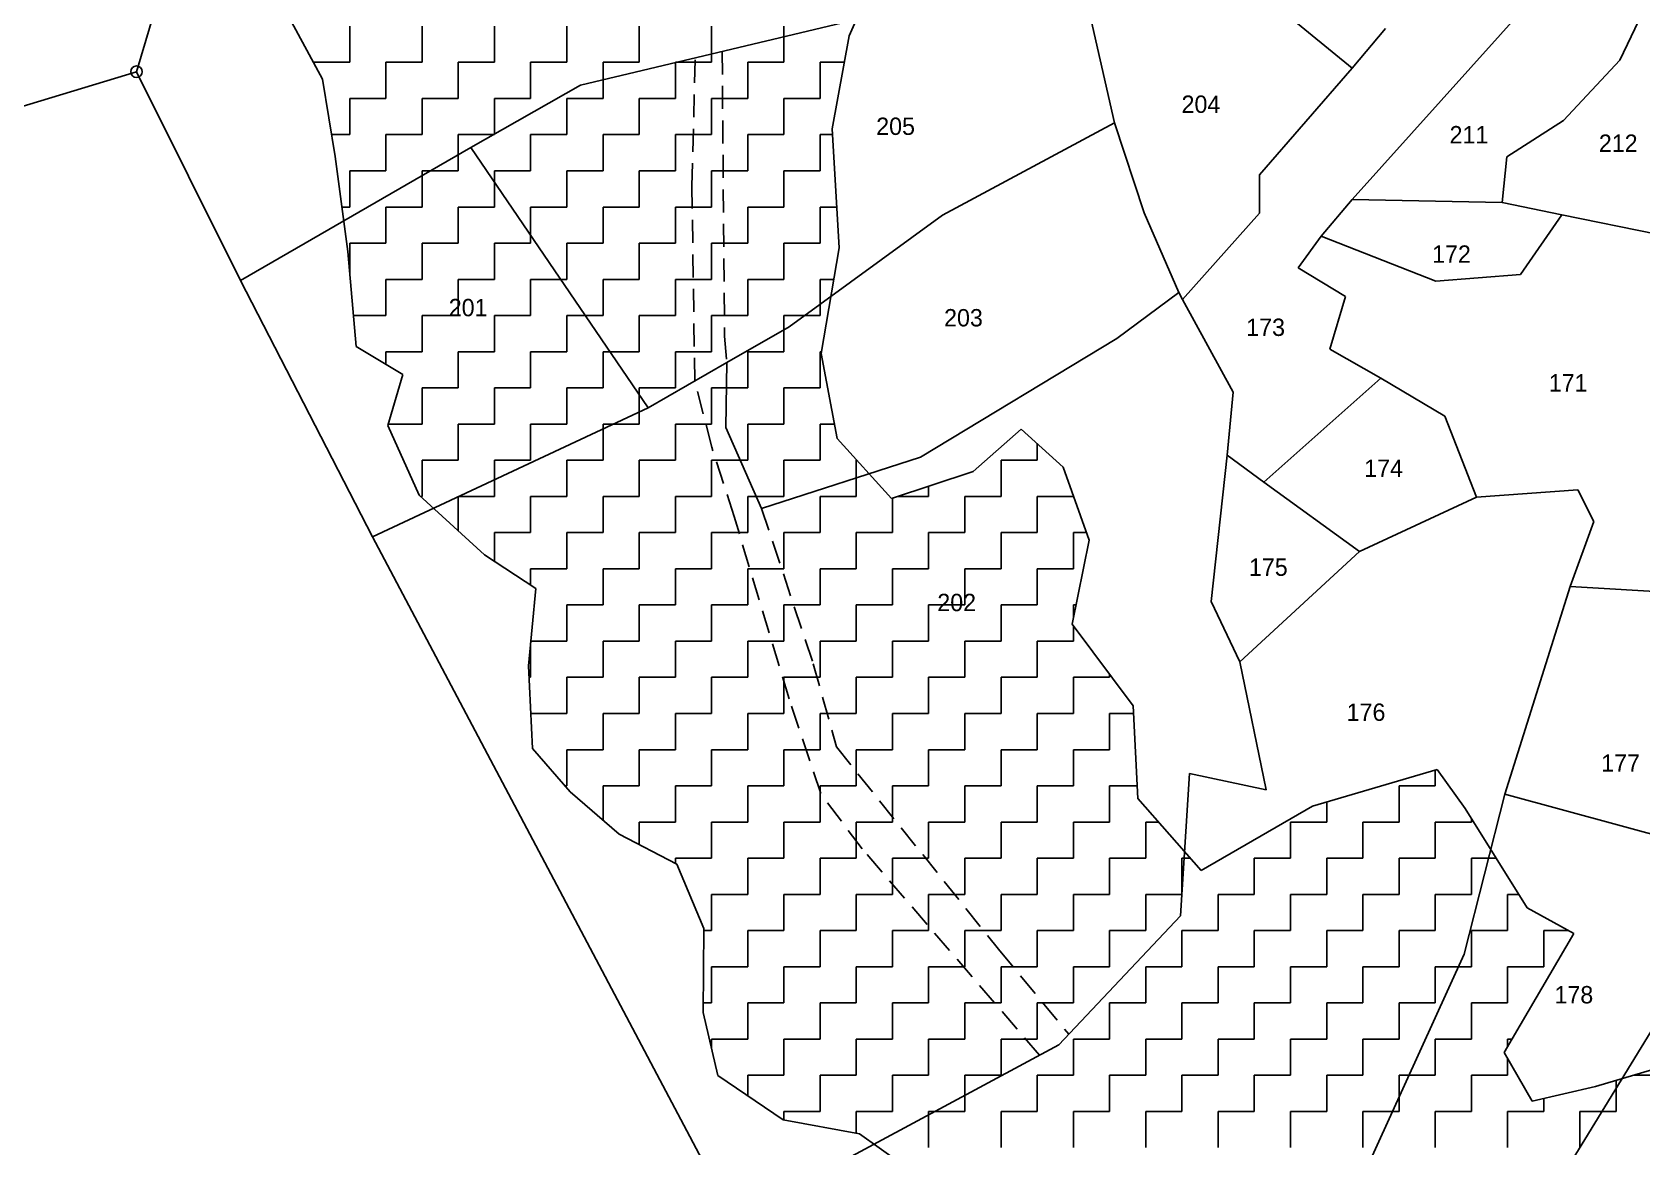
# Model space of a CAD drawing. Header units: metres. Extents: x 317022 to 318987, y 1871527 to 1873424.
# Drawn here: x 317484.8 to 317834.7, y 1872386.5 to 1872628.8 of the extents above; entities that cross this region are included whole.
import ezdxf

# ---------------------------------------------------------------- set-up
doc = ezdxf.new("R2010")
doc.units = ezdxf.units.M
doc.linetypes.add('DASHED', pattern=[0.75, 0.5, -0.25])
for name, color, linetype in [('LINE_CARTTRACK', 2, 'DASHED'), ('LINE_FOOTPATH', 1, 'DASHED'), ('POLY_HATCH', 12, 'Continuous'), ('POLY_PARCEL', 6, 'Continuous'), ('TEXT_PARCEL', 7, 'Continuous')]:
    doc.layers.add(name, color=color, linetype=linetype)
doc.styles.add('TEXT_MAP', font='')
doc.styles.get('TEXT_MAP').set_extended_font_data('Kruti Dev 050')

msp = doc.modelspace()

# ---------------------------------------------------------------- linework, layer by layer
msp.add_circle((317507.46, 1872620.21), 1.25)
at = {"layer": 'LINE_CARTTRACK', "ltscale": 10}
for p, q in [((317634.77, 1872624.63), (317635.3, 1872562.72)), ((317628.21, 1872595.3), (317628.92, 1872623.23)), ((317628.83, 1872552.98), (317628.21, 1872595.3)), ((317635.3, 1872562.72), (317635.81, 1872557)), ((317649.33, 1872483.85), (317637.37, 1872523.53)), ((317643.34, 1872525.26), (317654.59, 1872491.5)), ((317654.59, 1872491.5), (317659.61, 1872473.42)), ((317656.19, 1872463.3), (317649.33, 1872483.85)), ((317659.61, 1872473.42), (317694.85, 1872429.44)), ((317665.19, 1872451.27), (317656.19, 1872463.3)), ((317703.77, 1872406.41), (317665.19, 1872451.27)), ((317694.85, 1872429.44), (317710.11, 1872410.96))]:
    msp.add_line(p, q, dxfattribs=at)
at = {"layer": 'LINE_FOOTPATH', "ltscale": 10}
for p, q in [((317632.51, 1872538.58), (317628.83, 1872552.98)), ((317637.37, 1872523.53), (317632.51, 1872538.58))]:
    msp.add_line(p, q, dxfattribs=at)
at = {"layer": 'POLY_HATCH'}
for p, q in [((317662.39, 1872627.99), (317666.56, 1872637.41)), ((317539.71, 1872633.71), (317547.94, 1872618.57)), ((317658.69, 1872607.83), (317662.39, 1872627.99)), ((317547.94, 1872618.57), (317550.69, 1872601.75)), ((317660.24, 1872581.95), (317658.69, 1872607.83)), ((317550.69, 1872601.75), (317553.43, 1872581.12)), ((317553.43, 1872581.12), (317555.22, 1872560.49)), ((317656.3, 1872558.94), (317660.24, 1872581.95)), ((317555.22, 1872560.49), (317565.37, 1872554.4)), ((317659.76, 1872540.45), (317656.3, 1872558.94)), ((317565.37, 1872554.4), (317562.14, 1872543.31)), ((317562.14, 1872543.31), (317568.95, 1872528.17)), ((317671.58, 1872527.45), (317659.76, 1872540.45)), ((317699.74, 1872542.48), (317689.36, 1872533.3)), ((317708.93, 1872534.25), (317699.74, 1872542.48)), ((317714.54, 1872518.39), (317708.93, 1872534.25)), ((317689.36, 1872533.3), (317671.58, 1872527.45)), ((317568.95, 1872528.17), (317583.15, 1872515.17)), ((317710.84, 1872500.14), (317714.54, 1872518.39)), ((317583.15, 1872515.17), (317594.25, 1872507.89)), ((317594.25, 1872507.89), (317592.69, 1872491.08)), ((317724.08, 1872482.37), (317710.84, 1872500.14)), ((317592.69, 1872491.08), (317593.53, 1872473.07)), ((317725.16, 1872462.22), (317724.08, 1872482.37)), ((317593.53, 1872473.07), (317601.76, 1872463.65)), ((317790.2, 1872468.54), (317763.11, 1872460.55)), ((317796.28, 1872460.07), (317790.2, 1872468.54)), ((317601.76, 1872463.65), (317612.38, 1872454.47)), ((317738.88, 1872446.59), (317725.16, 1872462.22)), ((317763.11, 1872460.55), (317738.88, 1872446.59)), ((317809.77, 1872438.48), (317796.28, 1872460.07)), ((317612.38, 1872454.47), (317624.92, 1872447.91)), ((317624.92, 1872447.91), (317630.76, 1872433.95)), ((317819.91, 1872432.88), (317809.77, 1872438.48)), ((317630.76, 1872433.95), (317630.64, 1872415.71)), ((317804.76, 1872407), (317819.91, 1872432.88)), ((317630.64, 1872415.71), (317633.87, 1872401.99)), ((317810.84, 1872396.39), (317804.76, 1872407)), ((317633.87, 1872401.99), (317648.07, 1872392.33)), ((317837.1, 1872403.3), (317824.57, 1872399.61)), ((317824.57, 1872399.61), (317810.84, 1872396.39)), ((317648.07, 1872392.33), (317664.65, 1872389.35)), ((317664.65, 1872389.35), (317677.42, 1872380.17))]:
    msp.add_line(p, q, dxfattribs=at)
at = {"layer": 'POLY_HATCH', "linetype": 'Continuous'}
for p, q in [((317553.83, 1872622.26), (317553.83, 1872630.12)), ((317569.56, 1872622.26), (317569.56, 1872630.12)), ((317585.29, 1872622.26), (317585.29, 1872630.12)), ((317601.01, 1872622.26), (317601.01, 1872630.12)), ((317616.74, 1872622.26), (317616.74, 1872630.12)), ((317632.47, 1872622.26), (317632.47, 1872630.12)), ((317648.2, 1872622.26), (317648.2, 1872630.12)), ((317545.96, 1872622.26), (317553.83, 1872622.26)), ((317545.96, 1872622.21), (317545.96, 1872622.26)), ((317561.69, 1872622.26), (317569.56, 1872622.26)), ((317561.69, 1872614.39), (317561.69, 1872622.26)), ((317577.42, 1872622.26), (317585.29, 1872622.26)), ((317577.42, 1872614.39), (317577.42, 1872622.26)), ((317593.15, 1872622.26), (317601.01, 1872622.26)), ((317593.15, 1872614.39), (317593.15, 1872622.26)), ((317608.88, 1872622.26), (317616.74, 1872622.26)), ((317608.88, 1872614.39), (317608.88, 1872622.26)), ((317624.61, 1872622.26), (317632.47, 1872622.26)), ((317624.61, 1872614.39), (317624.61, 1872622.26)), ((317640.34, 1872622.26), (317648.2, 1872622.26)), ((317640.34, 1872614.39), (317640.34, 1872622.26)), ((317656.07, 1872622.26), (317661.34, 1872622.26)), ((317656.07, 1872614.39), (317656.07, 1872622.26)), ((317553.83, 1872614.39), (317561.69, 1872614.39)), ((317553.83, 1872606.53), (317553.83, 1872614.39)), ((317569.56, 1872614.39), (317577.42, 1872614.39)), ((317569.56, 1872606.53), (317569.56, 1872614.39)), ((317585.29, 1872614.39), (317593.15, 1872614.39)), ((317585.29, 1872606.53), (317585.29, 1872614.39)), ((317601.01, 1872614.39), (317608.88, 1872614.39)), ((317601.01, 1872606.53), (317601.01, 1872614.39)), ((317616.74, 1872614.39), (317624.61, 1872614.39)), ((317616.74, 1872606.53), (317616.74, 1872614.39)), ((317632.47, 1872614.39), (317640.34, 1872614.39)), ((317632.47, 1872606.53), (317632.47, 1872614.39)), ((317648.2, 1872614.39), (317656.07, 1872614.39)), ((317648.2, 1872606.53), (317648.2, 1872614.39)), ((317549.91, 1872606.53), (317553.83, 1872606.53)), ((317561.69, 1872606.53), (317569.56, 1872606.53)), ((317561.69, 1872598.66), (317561.69, 1872606.53)), ((317577.42, 1872606.53), (317585.29, 1872606.53)), ((317577.42, 1872598.66), (317577.42, 1872606.53)), ((317593.15, 1872606.53), (317601.01, 1872606.53)), ((317593.15, 1872598.66), (317593.15, 1872606.53)), ((317608.88, 1872606.53), (317616.74, 1872606.53)), ((317608.88, 1872598.66), (317608.88, 1872606.53)), ((317624.61, 1872606.53), (317632.47, 1872606.53)), ((317624.61, 1872598.66), (317624.61, 1872606.53)), ((317640.34, 1872606.53), (317648.2, 1872606.53)), ((317640.34, 1872598.66), (317640.34, 1872606.53)), ((317656.07, 1872606.53), (317658.77, 1872606.53)), ((317656.07, 1872598.66), (317656.07, 1872606.53)), ((317553.83, 1872598.66), (317561.69, 1872598.66)), ((317553.83, 1872590.8), (317553.83, 1872598.66)), ((317569.56, 1872598.66), (317577.42, 1872598.66)), ((317569.56, 1872590.8), (317569.56, 1872598.66)), ((317585.29, 1872598.66), (317593.15, 1872598.66)), ((317585.29, 1872590.8), (317585.29, 1872598.66)), ((317601.01, 1872598.66), (317608.88, 1872598.66)), ((317601.01, 1872590.8), (317601.01, 1872598.66)), ((317616.74, 1872598.66), (317624.61, 1872598.66)), ((317616.74, 1872590.8), (317616.74, 1872598.66)), ((317632.47, 1872598.66), (317640.34, 1872598.66)), ((317632.47, 1872590.8), (317632.47, 1872598.66)), ((317648.2, 1872598.66), (317656.07, 1872598.66)), ((317648.2, 1872590.8), (317648.2, 1872598.66)), ((317552.14, 1872590.8), (317553.83, 1872590.8)), ((317561.69, 1872590.8), (317569.56, 1872590.8)), ((317561.69, 1872582.93), (317561.69, 1872590.8)), ((317577.42, 1872590.8), (317585.29, 1872590.8)), ((317577.42, 1872582.93), (317577.42, 1872590.8)), ((317593.15, 1872590.8), (317601.01, 1872590.8)), ((317593.15, 1872582.93), (317593.15, 1872590.8)), ((317608.88, 1872590.8), (317616.74, 1872590.8)), ((317608.88, 1872582.93), (317608.88, 1872590.8)), ((317624.61, 1872590.8), (317632.47, 1872590.8)), ((317624.61, 1872582.93), (317624.61, 1872590.8)), ((317640.34, 1872590.8), (317648.2, 1872590.8)), ((317640.34, 1872582.93), (317640.34, 1872590.8)), ((317656.07, 1872590.8), (317659.71, 1872590.8)), ((317656.07, 1872582.93), (317656.07, 1872590.8)), ((317553.83, 1872582.93), (317561.69, 1872582.93)), ((317553.83, 1872576.55), (317553.83, 1872582.93)), ((317569.56, 1872582.93), (317577.42, 1872582.93)), ((317569.56, 1872575.07), (317569.56, 1872582.93)), ((317585.29, 1872582.93), (317593.15, 1872582.93)), ((317585.29, 1872575.07), (317585.29, 1872582.93)), ((317601.01, 1872582.93), (317608.88, 1872582.93)), ((317601.01, 1872575.07), (317601.01, 1872582.93)), ((317616.74, 1872582.93), (317624.61, 1872582.93)), ((317616.74, 1872575.07), (317616.74, 1872582.93)), ((317632.47, 1872582.93), (317640.34, 1872582.93)), ((317632.47, 1872575.07), (317632.47, 1872582.93)), ((317648.2, 1872582.93), (317656.07, 1872582.93)), ((317648.2, 1872575.07), (317648.2, 1872582.93)), ((317561.69, 1872575.07), (317569.56, 1872575.07)), ((317561.69, 1872567.2), (317561.69, 1872575.07)), ((317577.42, 1872575.07), (317585.29, 1872575.07)), ((317577.42, 1872567.2), (317577.42, 1872575.07)), ((317593.15, 1872575.07), (317601.01, 1872575.07)), ((317593.15, 1872567.2), (317593.15, 1872575.07)), ((317608.88, 1872575.07), (317616.74, 1872575.07)), ((317608.88, 1872567.2), (317608.88, 1872575.07)), ((317624.61, 1872575.07), (317632.47, 1872575.07)), ((317624.61, 1872567.2), (317624.61, 1872575.07)), ((317640.34, 1872575.07), (317648.2, 1872575.07)), ((317640.34, 1872567.2), (317640.34, 1872575.07)), ((317656.07, 1872575.07), (317659.06, 1872575.07)), ((317656.07, 1872567.2), (317656.07, 1872575.07)), ((317554.64, 1872567.2), (317561.69, 1872567.2)), ((317569.56, 1872567.2), (317577.42, 1872567.2)), ((317569.56, 1872559.34), (317569.56, 1872567.2)), ((317585.29, 1872567.2), (317593.15, 1872567.2)), ((317585.29, 1872559.34), (317585.29, 1872567.2)), ((317601.01, 1872567.2), (317608.88, 1872567.2)), ((317601.01, 1872559.34), (317601.01, 1872567.2)), ((317616.74, 1872567.2), (317624.61, 1872567.2)), ((317616.74, 1872559.34), (317616.74, 1872567.2)), ((317632.47, 1872567.2), (317640.34, 1872567.2)), ((317632.47, 1872559.34), (317632.47, 1872567.2)), ((317648.2, 1872567.2), (317656.07, 1872567.2)), ((317648.2, 1872559.34), (317648.2, 1872567.2)), ((317561.69, 1872559.34), (317569.56, 1872559.34)), ((317561.69, 1872556.61), (317561.69, 1872559.34)), ((317577.42, 1872559.34), (317585.29, 1872559.34)), ((317577.42, 1872551.48), (317577.42, 1872559.34)), ((317593.15, 1872559.34), (317601.01, 1872559.34)), ((317593.15, 1872551.48), (317593.15, 1872559.34)), ((317608.88, 1872559.34), (317616.74, 1872559.34)), ((317608.88, 1872551.48), (317608.88, 1872559.34)), ((317624.61, 1872559.34), (317632.47, 1872559.34)), ((317624.61, 1872551.48), (317624.61, 1872559.34)), ((317640.34, 1872559.34), (317648.2, 1872559.34)), ((317640.34, 1872551.48), (317640.34, 1872559.34)), ((317656.07, 1872559.34), (317656.37, 1872559.34)), ((317656.07, 1872551.48), (317656.07, 1872559.34)), ((317569.56, 1872551.48), (317577.42, 1872551.48)), ((317569.56, 1872543.61), (317569.56, 1872551.48)), ((317585.29, 1872551.48), (317593.15, 1872551.48)), ((317585.29, 1872543.61), (317585.29, 1872551.48)), ((317601.01, 1872551.48), (317608.88, 1872551.48)), ((317601.01, 1872543.61), (317601.01, 1872551.48)), ((317616.74, 1872551.48), (317624.61, 1872551.48)), ((317616.74, 1872543.61), (317616.74, 1872551.48)), ((317632.47, 1872551.48), (317640.34, 1872551.48)), ((317632.47, 1872543.61), (317632.47, 1872551.48)), ((317648.2, 1872551.48), (317656.07, 1872551.48)), ((317648.2, 1872543.61), (317648.2, 1872551.48)), ((317562.23, 1872543.61), (317569.56, 1872543.61)), ((317577.42, 1872543.61), (317585.29, 1872543.61)), ((317577.42, 1872535.75), (317577.42, 1872543.61)), ((317593.15, 1872543.61), (317601.01, 1872543.61)), ((317593.15, 1872535.75), (317593.15, 1872543.61)), ((317608.88, 1872543.61), (317616.74, 1872543.61)), ((317608.88, 1872535.75), (317608.88, 1872543.61)), ((317624.61, 1872543.61), (317632.47, 1872543.61)), ((317624.61, 1872535.75), (317624.61, 1872543.61)), ((317640.34, 1872543.61), (317648.2, 1872543.61)), ((317640.34, 1872535.75), (317640.34, 1872543.61)), ((317656.07, 1872543.61), (317659.17, 1872543.61)), ((317656.07, 1872535.75), (317656.07, 1872543.61)), ((317703.25, 1872535.75), (317703.25, 1872539.33)), ((317569.56, 1872535.75), (317577.42, 1872535.75)), ((317569.56, 1872527.88), (317569.56, 1872535.75)), ((317585.29, 1872535.75), (317593.15, 1872535.75)), ((317585.29, 1872527.88), (317585.29, 1872535.75)), ((317601.01, 1872535.75), (317608.88, 1872535.75)), ((317601.01, 1872527.88), (317601.01, 1872535.75)), ((317616.74, 1872535.75), (317624.61, 1872535.75)), ((317616.74, 1872527.88), (317616.74, 1872535.75)), ((317632.47, 1872535.75), (317640.34, 1872535.75)), ((317632.47, 1872527.88), (317632.47, 1872535.75)), ((317648.2, 1872535.75), (317656.07, 1872535.75)), ((317648.2, 1872527.88), (317648.2, 1872535.75)), ((317663.93, 1872535.75), (317664.04, 1872535.75)), ((317663.93, 1872527.88), (317663.93, 1872535.75)), ((317695.39, 1872535.75), (317703.25, 1872535.75)), ((317695.39, 1872527.88), (317695.39, 1872535.75)), ((317679.66, 1872527.88), (317679.66, 1872530.11)), ((317569.26, 1872527.88), (317569.56, 1872527.88)), ((317577.42, 1872527.88), (317585.29, 1872527.88)), ((317577.42, 1872520.41), (317577.42, 1872527.88)), ((317593.15, 1872527.88), (317601.01, 1872527.88)), ((317593.15, 1872520.02), (317593.15, 1872527.88)), ((317608.88, 1872527.88), (317616.74, 1872527.88)), ((317608.88, 1872520.02), (317608.88, 1872527.88)), ((317624.61, 1872527.88), (317632.47, 1872527.88)), ((317624.61, 1872520.02), (317624.61, 1872527.88)), ((317640.34, 1872527.88), (317648.2, 1872527.88)), ((317640.34, 1872520.02), (317640.34, 1872527.88)), ((317656.07, 1872527.88), (317663.93, 1872527.88)), ((317656.07, 1872520.02), (317656.07, 1872527.88)), ((317671.8, 1872520.02), (317671.8, 1872527.52)), ((317672.89, 1872527.88), (317679.66, 1872527.88)), ((317687.52, 1872527.88), (317695.39, 1872527.88)), ((317687.52, 1872520.02), (317687.52, 1872527.88)), ((317703.25, 1872527.88), (317711.12, 1872527.88)), ((317703.25, 1872520.02), (317703.25, 1872527.88)), ((317711.12, 1872527.88), (317711.12, 1872528.06)), ((317585.29, 1872520.02), (317593.15, 1872520.02)), ((317585.29, 1872513.77), (317585.29, 1872520.02)), ((317601.01, 1872520.02), (317608.88, 1872520.02)), ((317601.01, 1872512.15), (317601.01, 1872520.02)), ((317616.74, 1872520.02), (317624.61, 1872520.02)), ((317616.74, 1872512.15), (317616.74, 1872520.02)), ((317632.47, 1872520.02), (317640.34, 1872520.02)), ((317632.47, 1872512.15), (317632.47, 1872520.02)), ((317648.2, 1872520.02), (317656.07, 1872520.02)), ((317648.2, 1872512.15), (317648.2, 1872520.02)), ((317663.93, 1872520.02), (317671.8, 1872520.02)), ((317663.93, 1872512.15), (317663.93, 1872520.02)), ((317679.66, 1872520.02), (317687.52, 1872520.02)), ((317679.66, 1872512.15), (317679.66, 1872520.02)), ((317695.39, 1872520.02), (317703.25, 1872520.02)), ((317695.39, 1872512.15), (317695.39, 1872520.02)), ((317711.12, 1872520.02), (317713.96, 1872520.02)), ((317711.12, 1872512.15), (317711.12, 1872520.02)), ((317593.15, 1872512.15), (317601.01, 1872512.15)), ((317593.15, 1872508.61), (317593.15, 1872512.15)), ((317608.88, 1872512.15), (317616.74, 1872512.15)), ((317608.88, 1872504.29), (317608.88, 1872512.15)), ((317624.61, 1872512.15), (317632.47, 1872512.15)), ((317624.61, 1872504.29), (317624.61, 1872512.15)), ((317640.34, 1872512.15), (317648.2, 1872512.15)), ((317640.34, 1872504.29), (317640.34, 1872512.15)), ((317656.07, 1872512.15), (317663.93, 1872512.15)), ((317656.07, 1872504.29), (317656.07, 1872512.15)), ((317671.8, 1872512.15), (317679.66, 1872512.15)), ((317671.8, 1872504.29), (317671.8, 1872512.15)), ((317687.52, 1872512.15), (317695.39, 1872512.15)), ((317687.52, 1872504.29), (317687.52, 1872512.15)), ((317703.25, 1872512.15), (317711.12, 1872512.15)), ((317703.25, 1872504.29), (317703.25, 1872512.15)), ((317601.01, 1872504.29), (317608.88, 1872504.29)), ((317601.01, 1872496.42), (317601.01, 1872504.29)), ((317616.74, 1872504.29), (317624.61, 1872504.29)), ((317616.74, 1872496.42), (317616.74, 1872504.29)), ((317632.47, 1872504.29), (317640.34, 1872504.29)), ((317632.47, 1872496.42), (317632.47, 1872504.29)), ((317648.2, 1872504.29), (317656.07, 1872504.29)), ((317648.2, 1872496.42), (317648.2, 1872504.29)), ((317663.93, 1872504.29), (317671.8, 1872504.29)), ((317663.93, 1872496.42), (317663.93, 1872504.29)), ((317679.66, 1872504.29), (317687.52, 1872504.29)), ((317679.66, 1872496.42), (317679.66, 1872504.29)), ((317695.39, 1872504.29), (317703.25, 1872504.29)), ((317695.39, 1872496.42), (317695.39, 1872504.29)), ((317711.12, 1872504.29), (317711.68, 1872504.29)), ((317711.12, 1872501.52), (317711.12, 1872504.29)), ((317711.12, 1872496.42), (317711.12, 1872499.77)), ((317593.15, 1872488.56), (317593.15, 1872496.02)), ((317593.19, 1872496.42), (317601.01, 1872496.42)), ((317608.88, 1872496.42), (317616.74, 1872496.42)), ((317608.88, 1872488.56), (317608.88, 1872496.42)), ((317624.61, 1872496.42), (317632.47, 1872496.42)), ((317624.61, 1872488.56), (317624.61, 1872496.42)), ((317640.34, 1872496.42), (317648.2, 1872496.42)), ((317640.34, 1872488.56), (317640.34, 1872496.42)), ((317656.07, 1872496.42), (317663.93, 1872496.42)), ((317656.07, 1872488.56), (317656.07, 1872496.42)), ((317671.8, 1872496.42), (317679.66, 1872496.42)), ((317671.8, 1872488.56), (317671.8, 1872496.42)), ((317687.52, 1872496.42), (317695.39, 1872496.42)), ((317687.52, 1872488.56), (317687.52, 1872496.42)), ((317703.25, 1872496.42), (317711.12, 1872496.42)), ((317703.25, 1872488.56), (317703.25, 1872496.42)), ((317592.81, 1872488.56), (317593.15, 1872488.56)), ((317601.01, 1872488.56), (317608.88, 1872488.56)), ((317601.01, 1872480.7), (317601.01, 1872488.56)), ((317616.74, 1872488.56), (317624.61, 1872488.56)), ((317616.74, 1872480.7), (317616.74, 1872488.56)), ((317632.47, 1872488.56), (317640.34, 1872488.56)), ((317632.47, 1872480.7), (317632.47, 1872488.56)), ((317648.2, 1872488.56), (317656.07, 1872488.56)), ((317648.2, 1872480.7), (317648.2, 1872488.56)), ((317663.93, 1872488.56), (317671.8, 1872488.56)), ((317663.93, 1872480.7), (317663.93, 1872488.56)), ((317679.66, 1872488.56), (317687.52, 1872488.56)), ((317679.66, 1872480.7), (317679.66, 1872488.56)), ((317695.39, 1872488.56), (317703.25, 1872488.56)), ((317695.39, 1872480.7), (317695.39, 1872488.56)), ((317711.12, 1872488.56), (317718.98, 1872488.56)), ((317711.12, 1872480.7), (317711.12, 1872488.56)), ((317718.98, 1872488.56), (317718.98, 1872489.22)), ((317593.18, 1872480.7), (317601.01, 1872480.7)), ((317608.88, 1872480.7), (317616.74, 1872480.7)), ((317608.88, 1872472.83), (317608.88, 1872480.7)), ((317624.61, 1872480.7), (317632.47, 1872480.7)), ((317624.61, 1872472.83), (317624.61, 1872480.7)), ((317640.34, 1872480.7), (317648.2, 1872480.7)), ((317640.34, 1872472.83), (317640.34, 1872480.7)), ((317656.07, 1872480.7), (317663.93, 1872480.7)), ((317656.07, 1872472.83), (317656.07, 1872480.7)), ((317671.8, 1872480.7), (317679.66, 1872480.7)), ((317671.8, 1872472.83), (317671.8, 1872480.7)), ((317687.52, 1872480.7), (317695.39, 1872480.7)), ((317687.52, 1872472.83), (317687.52, 1872480.7)), ((317703.25, 1872480.7), (317711.12, 1872480.7)), ((317703.25, 1872472.83), (317703.25, 1872480.7)), ((317718.98, 1872480.7), (317724.17, 1872480.7)), ((317718.98, 1872472.83), (317718.98, 1872480.7)), ((317601.01, 1872472.83), (317608.88, 1872472.83)), ((317601.01, 1872464.97), (317601.01, 1872472.83)), ((317616.74, 1872472.83), (317624.61, 1872472.83)), ((317616.74, 1872464.97), (317616.74, 1872472.83)), ((317632.47, 1872472.83), (317640.34, 1872472.83)), ((317632.47, 1872464.97), (317632.47, 1872472.83)), ((317648.2, 1872472.83), (317656.07, 1872472.83)), ((317648.2, 1872464.97), (317648.2, 1872472.83)), ((317663.93, 1872472.83), (317671.8, 1872472.83)), ((317663.93, 1872464.97), (317663.93, 1872472.83)), ((317679.66, 1872472.83), (317687.52, 1872472.83)), ((317679.66, 1872464.97), (317679.66, 1872472.83)), ((317695.39, 1872472.83), (317703.25, 1872472.83)), ((317695.39, 1872464.97), (317695.39, 1872472.83)), ((317711.12, 1872472.83), (317718.98, 1872472.83)), ((317711.12, 1872464.97), (317711.12, 1872472.83)), ((317789.76, 1872464.97), (317789.76, 1872468.41)), ((317600.61, 1872464.97), (317601.01, 1872464.97)), ((317608.88, 1872464.97), (317616.74, 1872464.97)), ((317608.88, 1872457.5), (317608.88, 1872464.97)), ((317624.61, 1872464.97), (317632.47, 1872464.97)), ((317624.61, 1872457.1), (317624.61, 1872464.97)), ((317640.34, 1872464.97), (317648.2, 1872464.97)), ((317640.34, 1872457.1), (317640.34, 1872464.97)), ((317656.07, 1872464.97), (317663.93, 1872464.97)), ((317656.07, 1872457.1), (317656.07, 1872464.97)), ((317671.8, 1872464.97), (317679.66, 1872464.97)), ((317671.8, 1872457.1), (317671.8, 1872464.97)), ((317687.52, 1872464.97), (317695.39, 1872464.97)), ((317687.52, 1872457.1), (317687.52, 1872464.97)), ((317703.25, 1872464.97), (317711.12, 1872464.97)), ((317703.25, 1872457.1), (317703.25, 1872464.97)), ((317718.98, 1872464.97), (317725.01, 1872464.97)), ((317718.98, 1872457.1), (317718.98, 1872464.97)), ((317781.9, 1872464.97), (317789.76, 1872464.97)), ((317781.9, 1872457.1), (317781.9, 1872464.97)), ((317766.17, 1872457.1), (317766.17, 1872461.45)), ((317616.74, 1872457.1), (317624.61, 1872457.1)), ((317616.74, 1872452.18), (317616.74, 1872457.1)), ((317632.47, 1872457.1), (317640.34, 1872457.1)), ((317632.47, 1872449.24), (317632.47, 1872457.1)), ((317648.2, 1872457.1), (317656.07, 1872457.1)), ((317648.2, 1872449.24), (317648.2, 1872457.1)), ((317663.93, 1872457.1), (317671.8, 1872457.1)), ((317663.93, 1872449.24), (317663.93, 1872457.1)), ((317679.66, 1872457.1), (317687.52, 1872457.1)), ((317679.66, 1872449.24), (317679.66, 1872457.1)), ((317695.39, 1872457.1), (317703.25, 1872457.1)), ((317695.39, 1872449.24), (317695.39, 1872457.1)), ((317711.12, 1872457.1), (317718.98, 1872457.1)), ((317711.12, 1872449.24), (317711.12, 1872457.1)), ((317726.85, 1872457.1), (317729.65, 1872457.1)), ((317726.85, 1872449.24), (317726.85, 1872457.1)), ((317758.3, 1872457.1), (317766.17, 1872457.1)), ((317758.3, 1872449.24), (317758.3, 1872457.1)), ((317774.03, 1872457.1), (317781.9, 1872457.1)), ((317774.03, 1872449.24), (317774.03, 1872457.1)), ((317789.76, 1872457.1), (317797.63, 1872457.1)), ((317789.76, 1872449.24), (317789.76, 1872457.1)), ((317797.63, 1872457.1), (317797.63, 1872457.92)), ((317624.61, 1872449.24), (317632.47, 1872449.24)), ((317624.61, 1872448.07), (317624.61, 1872449.24)), ((317640.34, 1872449.24), (317648.2, 1872449.24)), ((317640.34, 1872441.37), (317640.34, 1872449.24)), ((317656.07, 1872449.24), (317663.93, 1872449.24)), ((317656.07, 1872441.37), (317656.07, 1872449.24)), ((317671.8, 1872449.24), (317679.66, 1872449.24)), ((317671.8, 1872441.37), (317671.8, 1872449.24)), ((317687.52, 1872449.24), (317695.39, 1872449.24)), ((317687.52, 1872441.37), (317687.52, 1872449.24)), ((317703.25, 1872449.24), (317711.12, 1872449.24)), ((317703.25, 1872441.37), (317703.25, 1872449.24)), ((317718.98, 1872449.24), (317726.85, 1872449.24)), ((317718.98, 1872441.37), (317718.98, 1872449.24)), ((317734.71, 1872449.24), (317736.56, 1872449.24)), ((317734.71, 1872441.37), (317734.71, 1872449.24)), ((317750.44, 1872449.24), (317758.3, 1872449.24)), ((317750.44, 1872441.37), (317750.44, 1872449.24)), ((317766.17, 1872449.24), (317774.03, 1872449.24)), ((317766.17, 1872441.37), (317766.17, 1872449.24)), ((317781.9, 1872449.24), (317789.76, 1872449.24)), ((317781.9, 1872441.37), (317781.9, 1872449.24)), ((317797.63, 1872449.24), (317803.05, 1872449.24)), ((317797.63, 1872441.37), (317797.63, 1872449.24)), ((317632.47, 1872441.37), (317640.34, 1872441.37)), ((317632.47, 1872433.51), (317632.47, 1872441.37)), ((317648.2, 1872441.37), (317656.07, 1872441.37)), ((317648.2, 1872433.51), (317648.2, 1872441.37)), ((317663.93, 1872441.37), (317671.8, 1872441.37)), ((317663.93, 1872433.51), (317663.93, 1872441.37)), ((317679.66, 1872441.37), (317687.52, 1872441.37)), ((317679.66, 1872433.51), (317679.66, 1872441.37)), ((317695.39, 1872441.37), (317703.25, 1872441.37)), ((317695.39, 1872433.51), (317695.39, 1872441.37)), ((317711.12, 1872441.37), (317718.98, 1872441.37)), ((317711.12, 1872433.51), (317711.12, 1872441.37)), ((317726.85, 1872441.37), (317734.71, 1872441.37)), ((317726.85, 1872433.51), (317726.85, 1872441.37)), ((317742.58, 1872441.37), (317750.44, 1872441.37)), ((317742.58, 1872433.51), (317742.58, 1872441.37)), ((317758.3, 1872441.37), (317766.17, 1872441.37)), ((317758.3, 1872433.51), (317758.3, 1872441.37)), ((317774.03, 1872441.37), (317781.9, 1872441.37)), ((317774.03, 1872433.51), (317774.03, 1872441.37)), ((317789.76, 1872441.37), (317797.63, 1872441.37)), ((317789.76, 1872433.51), (317789.76, 1872441.37)), ((317805.49, 1872441.37), (317807.97, 1872441.37)), ((317805.49, 1872433.51), (317805.49, 1872441.37)), ((317630.76, 1872433.51), (317632.47, 1872433.51)), ((317640.34, 1872433.51), (317648.2, 1872433.51)), ((317640.34, 1872425.64), (317640.34, 1872433.51)), ((317656.07, 1872433.51), (317663.93, 1872433.51)), ((317656.07, 1872425.64), (317656.07, 1872433.51)), ((317671.8, 1872433.51), (317679.66, 1872433.51)), ((317671.8, 1872425.64), (317671.8, 1872433.51)), ((317687.52, 1872433.51), (317695.39, 1872433.51)), ((317687.52, 1872425.64), (317687.52, 1872433.51)), ((317703.25, 1872433.51), (317711.12, 1872433.51)), ((317703.25, 1872425.64), (317703.25, 1872433.51)), ((317718.98, 1872433.51), (317726.85, 1872433.51)), ((317718.98, 1872425.64), (317718.98, 1872433.51)), ((317734.71, 1872433.51), (317742.58, 1872433.51)), ((317734.71, 1872425.64), (317734.71, 1872433.51)), ((317750.44, 1872433.51), (317758.3, 1872433.51)), ((317750.44, 1872425.64), (317750.44, 1872433.51)), ((317766.17, 1872433.51), (317774.03, 1872433.51)), ((317766.17, 1872425.64), (317766.17, 1872433.51)), ((317781.9, 1872433.51), (317789.76, 1872433.51)), ((317781.9, 1872425.64), (317781.9, 1872433.51)), ((317797.63, 1872433.51), (317805.49, 1872433.51)), ((317797.63, 1872425.64), (317797.63, 1872433.51)), ((317813.36, 1872433.51), (317818.78, 1872433.51)), ((317813.36, 1872425.64), (317813.36, 1872433.51)), ((317632.47, 1872425.64), (317640.34, 1872425.64)), ((317632.47, 1872417.78), (317632.47, 1872425.64)), ((317648.2, 1872425.64), (317656.07, 1872425.64)), ((317648.2, 1872417.78), (317648.2, 1872425.64)), ((317663.93, 1872425.64), (317671.8, 1872425.64)), ((317663.93, 1872417.78), (317663.93, 1872425.64)), ((317679.66, 1872425.64), (317687.52, 1872425.64)), ((317679.66, 1872417.78), (317679.66, 1872425.64)), ((317695.39, 1872425.64), (317703.25, 1872425.64)), ((317695.39, 1872417.78), (317695.39, 1872425.64)), ((317711.12, 1872425.64), (317718.98, 1872425.64)), ((317711.12, 1872417.78), (317711.12, 1872425.64)), ((317726.85, 1872425.64), (317734.71, 1872425.64)), ((317726.85, 1872417.78), (317726.85, 1872425.64)), ((317742.58, 1872425.64), (317750.44, 1872425.64)), ((317742.58, 1872417.78), (317742.58, 1872425.64)), ((317758.3, 1872425.64), (317766.17, 1872425.64)), ((317758.3, 1872417.78), (317758.3, 1872425.64)), ((317774.03, 1872425.64), (317781.9, 1872425.64)), ((317774.03, 1872417.78), (317774.03, 1872425.64)), ((317789.76, 1872425.64), (317797.63, 1872425.64)), ((317789.76, 1872417.78), (317789.76, 1872425.64)), ((317805.49, 1872425.64), (317813.36, 1872425.64)), ((317805.49, 1872417.78), (317805.49, 1872425.64)), ((317630.66, 1872417.78), (317632.47, 1872417.78)), ((317640.34, 1872417.78), (317648.2, 1872417.78)), ((317640.34, 1872409.91), (317640.34, 1872417.78)), ((317656.07, 1872417.78), (317663.93, 1872417.78)), ((317656.07, 1872409.91), (317656.07, 1872417.78)), ((317671.8, 1872417.78), (317679.66, 1872417.78)), ((317671.8, 1872409.91), (317671.8, 1872417.78)), ((317687.52, 1872417.78), (317695.39, 1872417.78)), ((317687.52, 1872409.91), (317687.52, 1872417.78)), ((317703.25, 1872417.78), (317711.12, 1872417.78)), ((317703.25, 1872409.91), (317703.25, 1872417.78)), ((317718.98, 1872417.78), (317726.85, 1872417.78)), ((317718.98, 1872409.91), (317718.98, 1872417.78)), ((317734.71, 1872417.78), (317742.58, 1872417.78)), ((317734.71, 1872409.91), (317734.71, 1872417.78)), ((317750.44, 1872417.78), (317758.3, 1872417.78)), ((317750.44, 1872409.91), (317750.44, 1872417.78)), ((317766.17, 1872417.78), (317774.03, 1872417.78)), ((317766.17, 1872409.91), (317766.17, 1872417.78)), ((317781.9, 1872417.78), (317789.76, 1872417.78)), ((317781.9, 1872409.91), (317781.9, 1872417.78)), ((317797.63, 1872417.78), (317805.49, 1872417.78)), ((317797.63, 1872409.91), (317797.63, 1872417.78)), ((317632.47, 1872409.91), (317640.34, 1872409.91)), ((317632.47, 1872407.92), (317632.47, 1872409.91)), ((317648.2, 1872409.91), (317656.07, 1872409.91)), ((317648.2, 1872402.05), (317648.2, 1872409.91)), ((317663.93, 1872409.91), (317671.8, 1872409.91)), ((317663.93, 1872402.05), (317663.93, 1872409.91)), ((317679.66, 1872409.91), (317687.52, 1872409.91)), ((317679.66, 1872402.05), (317679.66, 1872409.91)), ((317695.39, 1872409.91), (317703.25, 1872409.91)), ((317695.39, 1872402.05), (317695.39, 1872409.91)), ((317711.12, 1872409.91), (317718.98, 1872409.91)), ((317711.12, 1872402.05), (317711.12, 1872409.91)), ((317726.85, 1872409.91), (317734.71, 1872409.91)), ((317726.85, 1872402.05), (317726.85, 1872409.91)), ((317742.58, 1872409.91), (317750.44, 1872409.91)), ((317742.58, 1872402.05), (317742.58, 1872409.91)), ((317758.3, 1872409.91), (317766.17, 1872409.91)), ((317758.3, 1872402.05), (317758.3, 1872409.91)), ((317774.03, 1872409.91), (317781.9, 1872409.91)), ((317774.03, 1872402.05), (317774.03, 1872409.91)), ((317789.76, 1872409.91), (317797.63, 1872409.91)), ((317789.76, 1872402.05), (317789.76, 1872409.91)), ((317805.49, 1872409.91), (317806.46, 1872409.91)), ((317805.49, 1872408.25), (317805.49, 1872409.91)), ((317805.49, 1872402.05), (317805.49, 1872405.72)), ((317640.34, 1872402.05), (317648.2, 1872402.05)), ((317640.34, 1872397.59), (317640.34, 1872402.05)), ((317656.07, 1872402.05), (317663.93, 1872402.05)), ((317656.07, 1872394.19), (317656.07, 1872402.05)), ((317671.8, 1872402.05), (317679.66, 1872402.05)), ((317671.8, 1872394.19), (317671.8, 1872402.05)), ((317687.52, 1872402.05), (317695.39, 1872402.05)), ((317687.52, 1872394.19), (317687.52, 1872402.05)), ((317703.25, 1872402.05), (317711.12, 1872402.05)), ((317703.25, 1872394.19), (317703.25, 1872402.05)), ((317718.98, 1872402.05), (317726.85, 1872402.05)), ((317718.98, 1872394.19), (317718.98, 1872402.05)), ((317734.71, 1872402.05), (317742.58, 1872402.05)), ((317734.71, 1872394.19), (317734.71, 1872402.05)), ((317750.44, 1872402.05), (317758.3, 1872402.05)), ((317750.44, 1872394.19), (317750.44, 1872402.05)), ((317766.17, 1872402.05), (317774.03, 1872402.05)), ((317766.17, 1872394.19), (317766.17, 1872402.05)), ((317781.9, 1872402.05), (317789.76, 1872402.05)), ((317781.9, 1872394.19), (317781.9, 1872402.05)), ((317797.63, 1872402.05), (317805.49, 1872402.05)), ((317797.63, 1872394.19), (317797.63, 1872402.05)), ((317829.09, 1872394.19), (317829.09, 1872400.94)), ((317832.85, 1872402.05), (317836.95, 1872402.05)), ((317813.36, 1872394.19), (317813.36, 1872396.98)), ((317648.2, 1872394.19), (317656.07, 1872394.19)), ((317648.2, 1872392.31), (317648.2, 1872394.19)), ((317663.93, 1872394.19), (317671.8, 1872394.19)), ((317663.93, 1872389.48), (317663.93, 1872394.19)), ((317679.66, 1872394.19), (317687.52, 1872394.19)), ((317679.66, 1872386.32), (317679.66, 1872394.19)), ((317695.39, 1872394.19), (317703.25, 1872394.19)), ((317695.39, 1872386.32), (317695.39, 1872394.19)), ((317711.12, 1872394.19), (317718.98, 1872394.19)), ((317711.12, 1872386.32), (317711.12, 1872394.19)), ((317726.85, 1872394.19), (317734.71, 1872394.19)), ((317726.85, 1872386.32), (317726.85, 1872394.19)), ((317742.58, 1872394.19), (317750.44, 1872394.19)), ((317742.58, 1872386.32), (317742.58, 1872394.19)), ((317758.3, 1872394.19), (317766.17, 1872394.19)), ((317758.3, 1872386.32), (317758.3, 1872394.19)), ((317774.03, 1872394.19), (317781.9, 1872394.19)), ((317774.03, 1872386.32), (317774.03, 1872394.19)), ((317789.76, 1872394.19), (317797.63, 1872394.19)), ((317789.76, 1872386.32), (317789.76, 1872394.19)), ((317805.49, 1872394.19), (317813.36, 1872394.19)), ((317805.49, 1872386.32), (317805.49, 1872394.19)), ((317821.22, 1872394.19), (317829.09, 1872394.19)), ((317821.22, 1872386.32), (317821.22, 1872394.19))]:
    msp.add_line(p, q, dxfattribs=at)
at = {"layer": 'POLY_PARCEL'}
for p, q in [((317507.46, 1872620.21), (317545.29, 1872746.05)), ((317720.08, 1872609.07), (317712.48, 1872642.34)), ((317748.12, 1872640.32), (317771.7, 1872620.96)), ((317603.97, 1872617.29), (317687.61, 1872637.22)), ((317810.39, 1872635.45), (317771.7, 1872592.43)), ((317829.86, 1872622.69), (317835.62, 1872634.68)), ((317771.7, 1872620.96), (317778.96, 1872629.62)), ((317751.58, 1872597.83), (317771.7, 1872620.96)), ((317817.67, 1872609.58), (317829.86, 1872622.69)), ((317388.6, 1872584.14), (317507.46, 1872620.21)), ((317530.06, 1872574.79), (317507.46, 1872620.21)), ((317580.18, 1872603.75), (317603.97, 1872617.29)), ((317720.08, 1872609.07), (317682.65, 1872589.01)), ((317726.48, 1872589.55), (317720.08, 1872609.07)), ((317805.33, 1872601.69), (317817.67, 1872609.58)), ((317580.18, 1872603.75), (317530.06, 1872574.79)), ((317618.72, 1872547.16), (317580.18, 1872603.75)), ((317804.28, 1872591.77), (317805.33, 1872601.69)), ((317751.58, 1872589.44), (317751.58, 1872597.83)), ((317734.03, 1872572.2), (317726.48, 1872589.55)), ((317734.85, 1872570.71), (317751.58, 1872589.44)), ((317771.7, 1872592.43), (317765, 1872584.49)), ((317771.7, 1872592.43), (317804.28, 1872591.77)), ((317817.25, 1872589.11), (317804.28, 1872591.77)), ((317682.65, 1872589.01), (317649.32, 1872564.78)), ((317808.33, 1872576.13), (317817.25, 1872589.11)), ((317837.95, 1872584.88), (317817.25, 1872589.11)), ((317765, 1872584.49), (317759.98, 1872577.61)), ((317765, 1872584.49), (317789.91, 1872574.69)), ((317759.98, 1872577.61), (317770.26, 1872571.38)), ((317789.91, 1872574.69), (317808.33, 1872576.13)), ((317558.8, 1872519.1), (317530.06, 1872574.79)), ((317734.03, 1872572.2), (317720.55, 1872562.25)), ((317734.85, 1872570.71), (317734.03, 1872572.2)), ((317745.85, 1872550.54), (317734.85, 1872570.71)), ((317770.26, 1872571.38), (317766.87, 1872559.9)), ((317649.32, 1872564.78), (317635.81, 1872557)), ((317720.55, 1872562.25), (317677.89, 1872536.43)), ((317766.87, 1872559.9), (317777.95, 1872553.57)), ((317635.81, 1872557), (317618.72, 1872547.16)), ((317635.58, 1872542.88), (317635.81, 1872557)), ((317777.95, 1872553.57), (317752.53, 1872531)), ((317791.84, 1872545.35), (317777.95, 1872553.57)), ((317744.57, 1872536.88), (317745.85, 1872550.54)), ((317618.72, 1872547.16), (317558.8, 1872519.1)), ((317798.74, 1872527.69), (317791.84, 1872545.35)), ((317643.34, 1872525.26), (317635.58, 1872542.88)), ((317741.1, 1872505.03), (317744.57, 1872536.88)), ((317752.53, 1872531), (317744.57, 1872536.88)), ((317677.89, 1872536.43), (317643.34, 1872525.26)), ((317773.32, 1872515.91), (317752.53, 1872531)), ((317773.32, 1872515.91), (317798.74, 1872527.69)), ((317820.76, 1872529.3), (317798.74, 1872527.69)), ((317824.25, 1872522.4), (317820.76, 1872529.3)), ((317819.06, 1872508.33), (317824.25, 1872522.4)), ((317637.32, 1872370.71), (317558.8, 1872519.1)), ((317747.26, 1872491.9), (317773.32, 1872515.91)), ((317819.06, 1872508.33), (317804.88, 1872463.19)), ((317842.59, 1872506.92), (317819.06, 1872508.33)), ((317747.26, 1872491.9), (317741.1, 1872505.03)), ((317753, 1872464.12), (317747.26, 1872491.9)), ((317734.42, 1872436.71), (317736.38, 1872467.68)), ((317736.38, 1872467.68), (317753, 1872464.12)), ((317796.09, 1872428.35), (317804.88, 1872463.19)), ((317804.88, 1872463.19), (317845.42, 1872452.14)), ((317858.66, 1872447.58), (317763.08, 1872291.49)), ((317707.93, 1872408.64), (317734.42, 1872436.71)), ((317734.67, 1872293.87), (317796.09, 1872428.35)), ((317637.32, 1872370.71), (317707.93, 1872408.64))]:
    msp.add_line(p, q, dxfattribs=at)

# ---------------------------------------------------------------- texts
at = {"layer": 'TEXT_PARCEL', "style": 'TEXT_MAP'}
for s, p in [('204', (317734.63, 1872611.26)), ('205', (317668.26, 1872606.47)), ('211', (317792.88, 1872604.63)), ('212', (317825.33, 1872602.79)), ('172', (317789.08, 1872578.68)), ('201', (317575.35, 1872567.05)), ('203', (317683.01, 1872564.84)), ('173', (317748.69, 1872562.77)), ('171', (317814.44, 1872550.69)), ('174', (317774.34, 1872532.13)), ('175', (317749.28, 1872510.62)), ('202', (317681.54, 1872502.94)), ('176', (317770.51, 1872479.09)), ('177', (317825.85, 1872468.05)), ('178', (317815.69, 1872417.67))]:
    msp.add_text(s, height=3.775, dxfattribs=at).set_placement(p)

doc.saveas('drawing.dxf')
